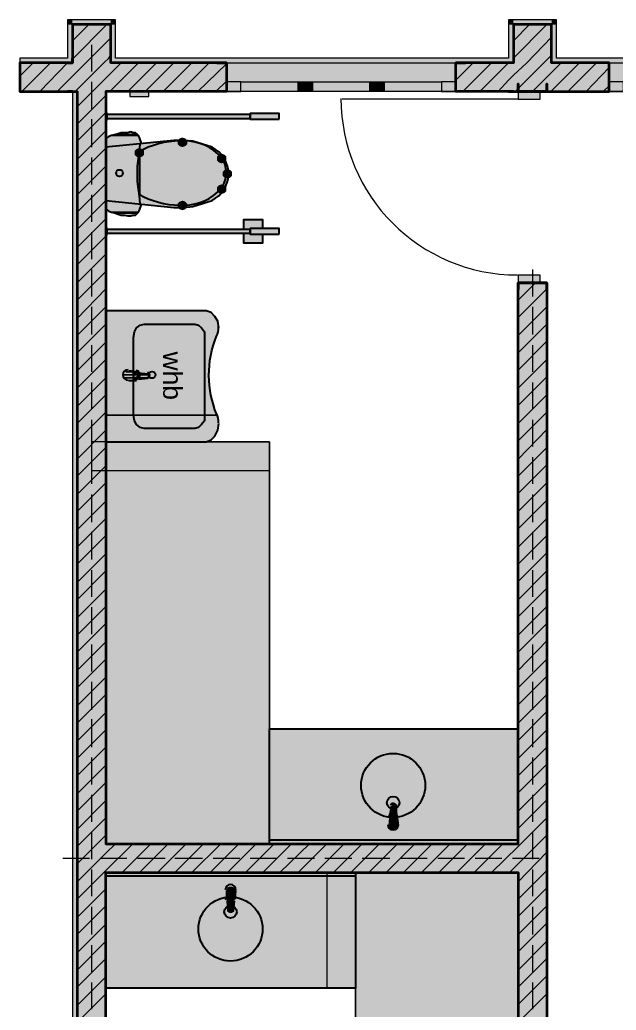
# Model space of a CAD drawing. Header units: inches. Extents: x 4990 to 45771, y 36968 to 49368.
# Drawn here: x 34836 to 37949, y 43228 to 48397 of the extents above; entities that cross this region are included whole.
import ezdxf

# ---------------------------------------------------------------- set-up
doc = ezdxf.new("R2010")
doc.units = ezdxf.units.IN
doc.header["$MEASUREMENT"] = 0
for name, color, linetype, true_color in [('PDF_PDF_Interior$-$Furniture$', 7, 'Continuous', 0xffffff), ('PDF_PDF_Shell - Roof', 7, 'Continuous', 0xbf8080), ('PDF_PDF_Structural - Bearing', 7, 'Continuous', 0xfd8379)]:
    doc.layers.add(name, color=color, linetype=linetype, true_color=true_color)
doc.layers.add('PDF_PDF_Structural - Shear', color=6, linetype='Continuous')
doc.layers.add('PDF_Text', color=1, linetype='Continuous')
doc.styles.add('PDF ArialMT', font='arial.ttf')

msp = doc.modelspace()

# ---------------------------------------------------------------- hatches: boundary and pattern name
at = {"layer": 'PDF_PDF_Interior$-$Furniture$', "true_color": 0x7b6444, "transparency": 33554559}
for points in [[(35684.5, 47782.4), (35669.5, 47777.4), (35659.5, 47767.4), (35659.5, 47747.4), (35669.5, 47737.4), (35684.5, 47732.4), (35699.4, 47737.4), (35709.4, 47747.4), (35709.4, 47767.4), (35699.4, 47777.4)], [(35459.8, 47727.4), (35444.8, 47722.4), (35434.8, 47712.4), (35434.8, 47692.5), (35444.8, 47682.5), (35459.8, 47677.5), (35474.7, 47682.5), (35484.7, 47692.5), (35484.7, 47712.4), (35474.7, 47722.4)], [(35889.2, 47697.5), (35874.2, 47692.5), (35864.2, 47682.5), (35864.2, 47662.5), (35874.2, 47652.5), (35889.2, 47647.5), (35904.2, 47652.5), (35914.1, 47662.5), (35914.1, 47682.5), (35904.2, 47692.5)], [(35919.1, 47617.6), (35904.2, 47612.6), (35894.2, 47602.6), (35894.2, 47582.6), (35904.2, 47572.6), (35919.1, 47567.6), (35934.1, 47572.6), (35944.1, 47582.6), (35944.1, 47602.6), (35934.1, 47612.6)], [(35889.2, 47537.7), (35874.2, 47532.7), (35864.2, 47522.7), (35864.2, 47502.7), (35874.2, 47492.7), (35889.2, 47487.7), (35904.2, 47492.7), (35914.1, 47502.7), (35914.1, 47522.7), (35904.2, 47532.7)], [(35684.5, 47452.8), (35669.5, 47447.8), (35659.5, 47437.8), (35659.5, 47417.8), (35669.5, 47407.9), (35684.5, 47402.9), (35699.4, 47407.9), (35709.4, 47417.8), (35709.4, 47437.8), (35699.4, 47447.8)]]:
    msp.add_hatch(color=37, dxfattribs=at).paths.add_polyline_path(points)

# ---------------------------------------------------------------- linework, layer by layer
at = {"layer": 'PDF_PDF_Interior$-$Furniture$', "color": 37, "lineweight": 25, "true_color": 0x7b6444}
for points in [[(35290, 47912.2), (35285, 47912.2), (35285, 47872.2), (35290, 47872.2)], [(36039, 47882.2), (36039, 47902.2), (35290, 47902.2), (35290, 47882.2)], [(36188.8, 47877.2), (36188.8, 47907.2), (36039, 47907.2), (36039, 47877.2)], [(35300, 47397.9), (35315, 47392.9), (35334.9, 47387.9), (35349.9, 47382.9), (35364.9, 47377.9), (35379.9, 47377.9), (35399.8, 47372.9), (35414.8, 47372.9), (35424.8, 47377.9), (35439.8, 47377.9), (35449.8, 47387.9), (35454.8, 47392.9), (35459.8, 47402.9), (35464.8, 47412.8), (35469.7, 47427.8), (35464.8, 47437.8), (35459.8, 47477.8), (35454.8, 47512.7), (35449.8, 47552.7), (35449.8, 47592.6), (35449.8, 47632.6), (35454.8, 47672.5), (35459.8, 47707.5), (35464.8, 47747.4), (35469.7, 47757.4), (35464.8, 47772.4), (35459.8, 47782.4), (35454.8, 47792.3), (35449.8, 47797.3), (35439.8, 47807.3), (35424.8, 47807.3), (35414.8, 47812.3), (35399.8, 47807.3), (35379.9, 47807.3), (35364.9, 47807.3), (35349.9, 47802.3), (35334.9, 47797.3), (35315, 47792.3), (35300, 47787.3), (35285, 47777.4), (35285, 47407.9)], [(35789.3, 47437.8), (35839.2, 47452.8), (35874.2, 47477.8), (35904.2, 47512.7), (35919.1, 47552.7), (35929.1, 47592.6), (35919.1, 47632.6), (35904.2, 47672.5), (35874.2, 47707.5), (35839.2, 47732.4), (35789.3, 47747.4), (35739.4, 47762.4), (35689.4, 47767.4), (35639.5, 47767.4), (35285, 47732.4), (35285, 47452.8), (35639.5, 47417.8), (35689.4, 47417.8), (35739.4, 47422.8)], [(35290, 47313), (35285, 47313), (35285, 47273), (35290, 47273)], [(36039, 47283), (36039, 47303), (35290, 47303), (35290, 47283)], [(36188.8, 47278), (36188.8, 47308), (36039, 47308), (36039, 47278)], [(35799.3, 46334.3), (35799.3, 46304.3), (35784.3, 46284.4), (35769.3, 46269.4), (35749.4, 46264.4), (35484.7, 46264.4), (35464.8, 46269.4), (35444.8, 46284.4), (35434.8, 46304.3), (35429.8, 46334.3), (35429.8, 46738.8), (35434.8, 46768.7), (35444.8, 46788.7), (35464.8, 46803.7), (35484.7, 46808.7), (35749.4, 46808.7), (35769.3, 46803.7), (35784.3, 46788.7), (35799.3, 46768.7), (35799.3, 46738.8)], [(36138.8, 44097.3), (36138.8, 44696.5), (37437.1, 44696.5), (37437.1, 44097.3)], [(36588.2, 43947.5), (36588.2, 43343.3), (35285, 43343.3), (35285, 43947.5)]]:
    msp.add_lwpolyline(points, close=True, dxfattribs=at)
at = {"layer": 'PDF_PDF_Interior$-$Furniture$', "lineweight": 0}
for points in [[(35454.8, 47792.3), (35315, 47792.3), (35454.8, 47792.3)], [(35449.8, 47797.3), (35334.9, 47797.3), (35449.8, 47797.3)], [(35454.8, 47392.9), (35315, 47392.9), (35454.8, 47392.9)], [(35449.8, 47387.9), (35334.9, 47387.9), (35449.8, 47387.9)], [(35514.7, 46544), (35379.9, 46544), (35514.7, 46544)], [(35514.7, 46529), (35379.9, 46529), (35514.7, 46529)], [(35444.8, 46559), (35389.9, 46559), (35444.8, 46559)], [(35864.2, 46334.3), (35285, 46334.3), (35864.2, 46334.3)]]:
    msp.add_lwpolyline(points, dxfattribs=at)
at = {"layer": 'PDF_PDF_Interior$-$Furniture$', "color": 37, "lineweight": 25, "true_color": 0x7b6444}
for points in [[(35455.4, 47488.1, 0.133108), (35670.3, 47429.7, 0.006738), (35681.4, 47430.1, 0.014144), (35695.9, 47429.7, 0.214333), (35886.5, 47515.7, 0.158198), (35913.1, 47597.9, 0.157903), (35888.1, 47677.9, 0.214307), (35695.9, 47764.3, 0.014191), (35682.7, 47764.1, 0.004435), (35672.6, 47764.2, 0.133083), (35455.4, 47705.9)], [(35863.9, 46337.4, -0.101348), (35823.2, 46541, -0.102051), (35862.3, 46745, 0.112451), (35873.1, 46793.7)], [(35401.3, 46570.8, 0.414157), (35373.8, 46543.4, 0.414157), (35401.3, 46515.9)], [(35443.2, 46521, 0.121003), (35453.4, 46524.5, 0.255154), (35463.7, 46543.4, 0.255154), (35453.3, 46562.3, 0.121003), (35443.2, 46565.7)], [(35441.2, 46530.9, 0.413932), (35453.7, 46543.4, 0.413932), (35441.2, 46555.9)], [(35502.7, 46531, 0.379288), (35513.6, 46543.3, 0.379288), (35502.7, 46555.8)], [(36772.1, 44297.9, -0.378135), (36784.5, 44308.8, -0.377149), (36798, 44297), (36802.9, 44242.1)], [(36806.8, 44238.4, 0.121003), (36803.3, 44248.5, 0.254619), (36784.5, 44258.9, 0.255154), (36765.5, 44248.5, 0.123118), (36762.1, 44238.3)], [(36796.9, 44236.4, 0.413932), (36784.5, 44248.9, 0.414295), (36772, 44236.4)], [(36757, 44196.4, 0.413652), (36784.4, 44169, 0.413904), (36811.9, 44196.4)], [(35963, 43856.9, 0.413904), (35935.6, 43884.3, 0.414102), (35908.1, 43856.9)], [(35916.7, 43804.8, 0.255154), (35935.5, 43794.5, 0.254619), (35954.5, 43804.8)], [(35954.1, 43797.7), (35949.1, 43747.8, -0.377149), (35935.6, 43739.5, -0.379175), (35924.1, 43747.8), (35919.1, 43797.7)], [(35923.1, 43816.9, 0.414295), (35935.6, 43804.4, 0.413932), (35948, 43816.9)]]:
    msp.add_lwpolyline(points, format="xyb", dxfattribs=at)
for points in [[(35459.8, 47702.5), (35459.8, 47592.6), (35459.8, 47482.8)], [(36103.9, 47308), (36103.9, 47352.9), (36004, 47352.9), (36004, 47303)], [(36004, 47283), (36004, 47233.1), (36103.9, 47233.1), (36103.9, 47278)], [(35874.2, 46788.7), (35869.2, 46823.6), (35854.2, 46848.6), (35834.3, 46868.6), (35809.3, 46878.6), (35285, 46878.6), (35285, 46194.5), (35809.3, 46194.5), (35834.3, 46204.5), (35854.2, 46224.4), (35869.2, 46254.4), (35874.2, 46289.4)], [(35444.8, 46559), (35404.8, 46564)], [(35404.8, 46514.1), (35444.8, 46514.1)], [(35444.8, 46549), (35429.8, 46549), (35429.8, 46524), (35444.8, 46524)], [(35454.8, 46554), (35504.7, 46549)], [(35504.7, 46524), (35454.8, 46519.1)], [(36768, 44242.1), (36778, 44297)], [(36768, 44232.1), (36763, 44192.2)], [(36773, 44232.1), (36773, 44217.2), (36802.9, 44217.2), (36802.9, 44232.1)], [(36812.9, 44192.2), (36807.9, 44232.1)], [(36138.8, 44117.3), (37437.1, 44117.3)], [(36588.2, 43927.5), (35285, 43927.5)], [(35914.1, 43852.6), (35914.1, 43807.7)], [(35949.1, 43812.7), (35949.1, 43827.7), (35924.1, 43827.7), (35924.1, 43812.7)], [(35959.1, 43807.7), (35964.1, 43852.6)]]:
    msp.add_lwpolyline(points, dxfattribs=at)
at = {"layer": 'PDF_PDF_Interior$-$Furniture$', "lineweight": 0}
msp.add_lwpolyline([(35864.2, 46334.3), (35864.2, 46334.3), (35864.2, 46334.3)], close=True, dxfattribs=at)
at = {"layer": 'PDF_PDF_Interior$-$Furniture$', "color": 37, "lineweight": 25, "true_color": 0x7b6444}
for centre, radius in [((35356.3, 47597), 17.5), ((35526.1, 46543.4), 17.5), ((36784.4, 44401.2), 167.3), ((36784.4, 44311.3), 32.5), ((35935.6, 43652.1), 167.3), ((35935.6, 43742), 32.5)]:
    msp.add_circle(centre, radius, dxfattribs=at)
for centre, radius, start, end in [((35760.8, 46293.7), 112.3, 359.6485, 25.3125), ((35930.6, 43816.9), 22.5, 184.9387, 213.014), ((35930.6, 43816.9), 22.5, 327.4637, 354.5838)]:
    msp.add_arc(centre, radius, start, end, dxfattribs=at)
at = {"layer": 'PDF_PDF_Interior$-$Furniture$', "transparency": 33554559}
for points in [[(35290, 47872.2), (35285, 47872.2), (35290, 47912.2)], [(35285, 47872.2), (35290, 47912.2), (35285, 47912.2)], [(35290, 47882.2), (35290, 47902.2), (36039, 47882.2)], [(35290, 47902.2), (36039, 47882.2), (36039, 47902.2)], [(36039, 47877.2), (36039, 47907.2), (36188.8, 47877.2)], [(36039, 47907.2), (36188.8, 47877.2), (36188.8, 47907.2)], [(35359.9, 47807.3), (35439.8, 47802.3), (35349.9, 47802.3)], [(35364.9, 47807.3), (35439.8, 47807.3), (35359.9, 47807.3)], [(35439.8, 47807.3), (35359.9, 47807.3), (35439.8, 47802.3)], [(35379.9, 47807.3), (35434.8, 47807.3), (35364.9, 47807.3)], [(35434.8, 47807.3), (35364.9, 47807.3), (35439.8, 47807.3)], [(35389.9, 47807.3), (35429.8, 47807.3), (35379.9, 47807.3)], [(35429.8, 47807.3), (35379.9, 47807.3), (35434.8, 47807.3)], [(35399.8, 47807.3), (35424.8, 47807.3), (35389.9, 47807.3)], [(35424.8, 47807.3), (35389.9, 47807.3), (35429.8, 47807.3)], [(35414.8, 47812.3), (35419.8, 47807.3), (35399.8, 47807.3)], [(35419.8, 47807.3), (35399.8, 47807.3), (35424.8, 47807.3)], [(35290, 47782.4), (35464.8, 47777.4), (35285, 47777.4)], [(35464.8, 47777.4), (35285, 47777.4), (35464.8, 47772.4)], [(35285, 47777.4), (35464.8, 47772.4), (35285, 47772.4)], [(35464.8, 47772.4), (35285, 47772.4), (35469.7, 47757.4)], [(35285, 47772.4), (35469.7, 47757.4), (35285, 47757.4)], [(35469.7, 47757.4), (35285, 47757.4), (35464.8, 47747.4)], [(35285, 47757.4), (35464.8, 47747.4), (35285, 47747.4)], [(35300, 47787.3), (35459.8, 47782.4), (35290, 47782.4)], [(35459.8, 47782.4), (35290, 47782.4), (35464.8, 47777.4)], [(35315, 47792.3), (35459.8, 47787.3), (35300, 47787.3)], [(35459.8, 47787.3), (35300, 47787.3), (35459.8, 47782.4)], [(35334.9, 47797.3), (35454.8, 47792.3), (35315, 47792.3)], [(35315, 47792.3), (35454.8, 47792.3), (35454.8, 47792.3)], [(35454.8, 47792.3), (35315, 47792.3), (35459.8, 47787.3)], [(35349.9, 47802.3), (35449.8, 47797.3), (35334.9, 47797.3)], [(35334.9, 47797.3), (35449.8, 47797.3), (35449.8, 47797.3)], [(35449.8, 47797.3), (35334.9, 47797.3), (35454.8, 47792.3)], [(35439.8, 47802.3), (35349.9, 47802.3), (35449.8, 47797.3)], [(35594.6, 47762.4), (35789.3, 47747.4), (35459.8, 47747.4)], [(35639.5, 47767.4), (35739.4, 47762.4), (35594.6, 47762.4)], [(35739.4, 47762.4), (35594.6, 47762.4), (35789.3, 47747.4)], [(35689.4, 47767.4), (35704.4, 47767.4), (35639.5, 47767.4)], [(35704.4, 47767.4), (35639.5, 47767.4), (35739.4, 47762.4)], [(35459.8, 47747.4), (35829.3, 47732.4), (35285, 47732.4)], [(35464.8, 47747.4), (35285, 47747.4), (35459.8, 47707.5)], [(35285, 47747.4), (35459.8, 47707.5), (35285, 47707.5)], [(35839.2, 47732.4), (35839.2, 47732.4), (35285, 47732.4)], [(35839.2, 47732.4), (35285, 47732.4), (35829.3, 47732.4)], [(35839.2, 47732.4), (35285, 47732.4), (35874.2, 47707.5)], [(35285, 47732.4), (35874.2, 47707.5), (35285, 47707.5)], [(35874.2, 47707.5), (35285, 47707.5), (35904.2, 47672.5)], [(35285, 47707.5), (35904.2, 47672.5), (35285, 47672.5)], [(35459.8, 47707.5), (35285, 47707.5), (35454.8, 47672.5)], [(35285, 47707.5), (35454.8, 47672.5), (35285, 47672.5)], [(35789.3, 47747.4), (35459.8, 47747.4), (35829.3, 47732.4)], [(35904.2, 47672.5), (35285, 47672.5), (35919.1, 47632.6)], [(35285, 47672.5), (35919.1, 47632.6), (35285, 47632.6)], [(35454.8, 47672.5), (35285, 47672.5), (35449.8, 47632.6)], [(35285, 47672.5), (35449.8, 47632.6), (35285, 47632.6)], [(35919.1, 47632.6), (35285, 47632.6), (35929.1, 47592.6)], [(35285, 47632.6), (35929.1, 47592.6), (35285, 47592.6)], [(35449.8, 47632.6), (35285, 47632.6), (35449.8, 47592.6)], [(35285, 47632.6), (35449.8, 47592.6), (35285, 47592.6)], [(35929.1, 47592.6), (35285, 47592.6), (35919.1, 47552.7)], [(35285, 47592.6), (35919.1, 47552.7), (35285, 47552.7)], [(35449.8, 47592.6), (35285, 47592.6), (35449.8, 47552.7)], [(35285, 47592.6), (35449.8, 47552.7), (35285, 47552.7)], [(35919.1, 47552.7), (35285, 47552.7), (35904.2, 47512.7)], [(35285, 47552.7), (35904.2, 47512.7), (35285, 47512.7)], [(35449.8, 47552.7), (35285, 47552.7), (35454.8, 47512.7)], [(35285, 47552.7), (35454.8, 47512.7), (35285, 47512.7)], [(35904.2, 47512.7), (35285, 47512.7), (35874.2, 47477.8)], [(35285, 47512.7), (35874.2, 47477.8), (35285, 47477.8)], [(35454.8, 47512.7), (35285, 47512.7), (35459.8, 47477.8)], [(35285, 47512.7), (35459.8, 47477.8), (35285, 47477.8)], [(35874.2, 47477.8), (35285, 47477.8), (35839.2, 47452.8)], [(35285, 47477.8), (35839.2, 47452.8), (35285, 47452.8)], [(35459.8, 47477.8), (35285, 47477.8), (35464.8, 47437.8)], [(35285, 47477.8), (35464.8, 47437.8), (35285, 47437.8)], [(35829.3, 47452.8), (35829.3, 47452.8), (35285, 47452.8)], [(35829.3, 47452.8), (35285, 47452.8), (35839.2, 47452.8)], [(35829.3, 47452.8), (35285, 47452.8), (35789.3, 47437.8)], [(35285, 47452.8), (35789.3, 47437.8), (35459.8, 47437.8)], [(35464.8, 47437.8), (35285, 47437.8), (35469.7, 47427.8)], [(35285, 47437.8), (35469.7, 47427.8), (35285, 47427.8)], [(35469.7, 47427.8), (35285, 47427.8), (35464.8, 47412.8)], [(35285, 47427.8), (35464.8, 47412.8), (35285, 47412.8)], [(35464.8, 47412.8), (35285, 47412.8), (35464.8, 47407.9)], [(35285, 47412.8), (35464.8, 47407.9), (35285, 47407.9)], [(35464.8, 47407.9), (35285, 47407.9), (35459.8, 47402.9)], [(35285, 47407.9), (35459.8, 47402.9), (35290, 47402.9)], [(35459.8, 47402.9), (35290, 47402.9), (35459.8, 47397.9)], [(35290, 47402.9), (35459.8, 47397.9), (35300, 47397.9)], [(35459.8, 47397.9), (35300, 47397.9), (35454.8, 47392.9)], [(35300, 47397.9), (35454.8, 47392.9), (35315, 47392.9)], [(35315, 47392.9), (35454.8, 47392.9), (35454.8, 47392.9)], [(35454.8, 47392.9), (35315, 47392.9), (35449.8, 47387.9)], [(35315, 47392.9), (35449.8, 47387.9), (35334.9, 47387.9)], [(35789.3, 47437.8), (35459.8, 47437.8), (35739.4, 47422.8)], [(35459.8, 47437.8), (35739.4, 47422.8), (35594.6, 47422.8)], [(35594.6, 47422.8), (35639.5, 47417.8), (35704.4, 47417.8)], [(35594.6, 47422.8), (35739.4, 47422.8), (35704.4, 47417.8)], [(35639.5, 47417.8), (35704.4, 47417.8), (35689.4, 47417.8)], [(35334.9, 47387.9), (35449.8, 47387.9), (35449.8, 47387.9)], [(35449.8, 47387.9), (35334.9, 47387.9), (35439.8, 47382.9)], [(35334.9, 47387.9), (35439.8, 47382.9), (35349.9, 47382.9)], [(35439.8, 47382.9), (35349.9, 47382.9), (35439.8, 47377.9)], [(35349.9, 47382.9), (35439.8, 47377.9), (35359.9, 47377.9)], [(35439.8, 47377.9), (35359.9, 47377.9), (35434.8, 47377.9)], [(35359.9, 47377.9), (35434.8, 47377.9), (35364.9, 47377.9)], [(35434.8, 47377.9), (35364.9, 47377.9), (35429.8, 47377.9)], [(35364.9, 47377.9), (35429.8, 47377.9), (35379.9, 47377.9)], [(35429.8, 47377.9), (35379.9, 47377.9), (35424.8, 47377.9)], [(35379.9, 47377.9), (35424.8, 47377.9), (35389.9, 47377.9)], [(35389.9, 47377.9), (35399.8, 47372.9), (35419.8, 47372.9)], [(35389.9, 47377.9), (35424.8, 47377.9), (35419.8, 47372.9)], [(35399.8, 47372.9), (35419.8, 47372.9), (35414.8, 47372.9)], [(36103.9, 47352.9), (36004, 47352.9), (36103.9, 47308)], [(36004, 47352.9), (36103.9, 47308), (36004, 47308)], [(35290, 47273), (35285, 47273), (35290, 47313)], [(35285, 47273), (35290, 47313), (35285, 47313)], [(35290, 47283), (35290, 47303), (36039, 47283)], [(35290, 47303), (36039, 47283), (36039, 47303)], [(36103.9, 47308), (36004, 47308), (36103.9, 47303)], [(36004, 47308), (36103.9, 47303), (36004, 47303)], [(36103.9, 47303), (36004, 47303), (36103.9, 47283)], [(36004, 47303), (36103.9, 47283), (36004, 47283)], [(36039, 47278), (36039, 47308), (36188.8, 47278)], [(36039, 47308), (36188.8, 47278), (36188.8, 47308)], [(36103.9, 47283), (36004, 47283), (36103.9, 47278)], [(36004, 47283), (36103.9, 47278), (36004, 47278)], [(36103.9, 47278), (36004, 47278), (36103.9, 47233.1)], [(36004, 47278), (36103.9, 47233.1), (36004, 47233.1)], [(35809.3, 46878.6), (35285, 46878.6), (35819.3, 46873.6)], [(35285, 46878.6), (35819.3, 46873.6), (35285, 46873.6)], [(35834.3, 46873.6), (35834.3, 46873.6), (35285, 46873.6)], [(35834.3, 46873.6), (35285, 46873.6), (35819.3, 46873.6)], [(35834.3, 46873.6), (35285, 46873.6), (35844.2, 46863.6)], [(35285, 46873.6), (35844.2, 46863.6), (35285, 46863.6)], [(35844.2, 46863.6), (35285, 46863.6), (35854.2, 46853.6)], [(35285, 46863.6), (35854.2, 46853.6), (35285, 46853.6)], [(35854.2, 46853.6), (35285, 46853.6), (35859.2, 46843.6)], [(35285, 46853.6), (35859.2, 46843.6), (35285, 46843.6)], [(35859.2, 46843.6), (35285, 46843.6), (35869.2, 46828.6)], [(35285, 46843.6), (35869.2, 46828.6), (35285, 46828.6)], [(35869.2, 46828.6), (35285, 46828.6), (35874.2, 46813.7)], [(35285, 46828.6), (35874.2, 46813.7), (35285, 46813.7)], [(35874.2, 46813.7), (35285, 46813.7), (35874.2, 46798.7)], [(35285, 46813.7), (35874.2, 46798.7), (35285, 46798.7)], [(35874.2, 46798.7), (35285, 46798.7), (35874.2, 46783.7)], [(35285, 46798.7), (35874.2, 46783.7), (35285, 46783.7)], [(35874.2, 46783.7), (35285, 46783.7), (35874.2, 46768.7)], [(35285, 46783.7), (35874.2, 46768.7), (35285, 46768.7)], [(35874.2, 46768.7), (35285, 46768.7), (35869.2, 46753.7)], [(35285, 46768.7), (35869.2, 46753.7), (35285, 46753.7)], [(35869.2, 46753.7), (35285, 46753.7), (35864.2, 46738.8)], [(35285, 46753.7), (35864.2, 46738.8), (35285, 46738.8)], [(35864.2, 46738.8), (35285, 46738.8), (35844.2, 46678.8)], [(35285, 46738.8), (35844.2, 46678.8), (35285, 46678.8)], [(35869.2, 46738.8), (35864.2, 46738.8), (35864.2, 46738.8)], [(35844.2, 46678.8), (35285, 46678.8), (35829.3, 46608.9)], [(35285, 46678.8), (35829.3, 46608.9), (35285, 46608.9)], [(35824.3, 46539), (35285, 46539), (35285, 46608.9)], [(35285, 46608.9), (35829.3, 46608.9), (35824.3, 46539)], [(35824.3, 46539), (35824.3, 46539), (35285, 46539)], [(35824.3, 46539), (35285, 46539), (35829.3, 46464.1)], [(35285, 46539), (35829.3, 46464.1), (35285, 46464.1)], [(35384.9, 46554), (35504.7, 46549), (35379.9, 46549)], [(35504.7, 46549), (35379.9, 46549), (35514.7, 46544)], [(35379.9, 46549), (35514.7, 46544), (35379.9, 46544)], [(35379.9, 46544), (35514.7, 46544), (35514.7, 46544)], [(35514.7, 46544), (35379.9, 46544), (35514.7, 46539)], [(35379.9, 46544), (35514.7, 46539), (35379.9, 46539)], [(35514.7, 46539), (35379.9, 46539), (35514.7, 46529)], [(35379.9, 46539), (35514.7, 46529), (35379.9, 46529)], [(35379.9, 46529), (35514.7, 46529), (35514.7, 46529)], [(35514.7, 46529), (35379.9, 46529), (35504.7, 46524)], [(35379.9, 46529), (35504.7, 46524), (35379.9, 46524)], [(35504.7, 46524), (35379.9, 46524), (35454.8, 46519.1)], [(35379.9, 46524), (35454.8, 46519.1), (35384.9, 46519.1)], [(35389.9, 46559), (35454.8, 46554), (35384.9, 46554)], [(35454.8, 46554), (35384.9, 46554), (35504.7, 46549)], [(35454.8, 46519.1), (35384.9, 46519.1), (35444.8, 46519.1)], [(35384.9, 46519.1), (35444.8, 46519.1), (35389.9, 46519.1)], [(35404.8, 46564), (35444.8, 46559), (35389.9, 46559)], [(35389.9, 46559), (35444.8, 46559), (35444.8, 46559)], [(35444.8, 46559), (35389.9, 46559), (35454.8, 46554)], [(35389.9, 46519.1), (35389.9, 46514.1), (35444.8, 46514.1)], [(35389.9, 46519.1), (35444.8, 46519.1), (35444.8, 46514.1)], [(35389.9, 46514.1), (35444.8, 46514.1), (35404.8, 46514.1)], [(35829.3, 46464.1), (35285, 46464.1), (35844.2, 46399.2)], [(35285, 46464.1), (35844.2, 46399.2), (35285, 46399.2)], [(35844.2, 46399.2), (35285, 46399.2), (35864.2, 46334.3)], [(35285, 46399.2), (35864.2, 46334.3), (35285, 46334.3)], [(35285, 46334.3), (35864.2, 46334.3), (35864.2, 46334.3)], [(35864.2, 46334.3), (35285, 46334.3), (35869.2, 46324.3)], [(35285, 46334.3), (35869.2, 46324.3), (35285, 46324.3)], [(35869.2, 46324.3), (35285, 46324.3), (35874.2, 46304.3)], [(35285, 46324.3), (35874.2, 46304.3), (35285, 46304.3)], [(35874.2, 46304.3), (35285, 46304.3), (35874.2, 46289.4)], [(35285, 46304.3), (35874.2, 46289.4), (35285, 46289.4)], [(35874.2, 46289.4), (35285, 46289.4), (35874.2, 46274.4)], [(35285, 46289.4), (35874.2, 46274.4), (35285, 46274.4)], [(35874.2, 46274.4), (35285, 46274.4), (35874.2, 46259.4)], [(35285, 46274.4), (35874.2, 46259.4), (35285, 46259.4)], [(35874.2, 46259.4), (35285, 46259.4), (35869.2, 46244.4)], [(35285, 46259.4), (35869.2, 46244.4), (35285, 46244.4)], [(35869.2, 46244.4), (35285, 46244.4), (35859.2, 46229.4)], [(35285, 46244.4), (35859.2, 46229.4), (35285, 46229.4)], [(35859.2, 46229.4), (35285, 46229.4), (35854.2, 46219.5)], [(35285, 46229.4), (35854.2, 46219.5), (35285, 46219.5)], [(35854.2, 46219.5), (35285, 46219.5), (35844.2, 46209.5)], [(35285, 46219.5), (35844.2, 46209.5), (35285, 46209.5)], [(35844.2, 46209.5), (35285, 46209.5), (35834.3, 46204.5)], [(35285, 46209.5), (35834.3, 46204.5), (35285, 46204.5)], [(35834.3, 46204.5), (35285, 46204.5), (35819.3, 46199.5)], [(35285, 46204.5), (35819.3, 46199.5), (35285, 46199.5)], [(35819.3, 46199.5), (35285, 46199.5), (35809.3, 46194.5)], [(35285, 46199.5), (35809.3, 46194.5), (35285, 46194.5)], [(36138.8, 44696.5), (37437.1, 44696.5), (36138.8, 44097.3)], [(37437.1, 44696.5), (36138.8, 44097.3), (37437.1, 44097.3)], [(36778, 44297), (36802.9, 44242.1), (36768, 44242.1)], [(36788, 44307), (36793, 44302), (36778, 44302)], [(36793, 44302), (36778, 44302), (36798, 44297)], [(36778, 44302), (36798, 44297), (36778, 44297)], [(36798, 44297), (36778, 44297), (36802.9, 44242.1)], [(36802.9, 44242.1), (36768, 44242.1), (36807.9, 44232.1)], [(36768, 44242.1), (36807.9, 44232.1), (36768, 44232.1)], [(36768, 44232.1), (36812.9, 44192.2), (36763, 44192.2)], [(36812.9, 44192.2), (36763, 44192.2), (36807.9, 44177.2)], [(36763, 44192.2), (36807.9, 44177.2), (36768, 44177.2)], [(36807.9, 44232.1), (36768, 44232.1), (36812.9, 44192.2)], [(36807.9, 44177.2), (36768, 44177.2), (36793, 44167.2)], [(36768, 44177.2), (36793, 44167.2), (36778, 44167.2)], [(36588.2, 43343.3), (35285, 43343.3), (36588.2, 43947.5)], [(35285, 43343.3), (36588.2, 43947.5), (35285, 43947.5)], [(35919.1, 43867.6), (35964.1, 43852.6), (35914.1, 43852.6)], [(35964.1, 43852.6), (35914.1, 43852.6), (35959.1, 43807.7)], [(35914.1, 43852.6), (35959.1, 43807.7), (35914.1, 43807.7)], [(35929.1, 43872.6), (35959.1, 43867.6), (35919.1, 43867.6)], [(35959.1, 43867.6), (35919.1, 43867.6), (35964.1, 43852.6)], [(35944.1, 43872.6), (35929.1, 43872.6), (35959.1, 43867.6)], [(35959.1, 43807.7), (35914.1, 43807.7), (35954.1, 43797.7)], [(35914.1, 43807.7), (35954.1, 43797.7), (35919.1, 43797.7)], [(35954.1, 43797.7), (35919.1, 43797.7), (35949.1, 43747.8)], [(35919.1, 43797.7), (35949.1, 43747.8), (35924.1, 43747.8)], [(35924.1, 43747.8), (35929.1, 43737.8), (35944.1, 43737.8)], [(35924.1, 43747.8), (35949.1, 43747.8), (35944.1, 43737.8)], [(35929.1, 43737.8), (35944.1, 43737.8), (35939.1, 43737.8)]]:
    msp.add_solid(points, dxfattribs=at)
at = {"layer": 'PDF_PDF_Shell - Roof', "color": 7, "lineweight": 13}
for points in [[(35285, 46194.5), (36138.8, 46194.5), (36138.8, 44097.3), (35285, 44097.3)], [(37437.1, 44097.3), (36138.8, 44097.3), (36138.8, 44696.5), (37437.1, 44696.5)], [(35285, 43947.5), (36588.2, 43947.5), (36588.2, 43343.3), (35285, 43343.3)], [(37437.1, 41845.3), (36588.2, 41845.3), (36588.2, 43947.5), (37437.1, 43947.5)]]:
    msp.add_lwpolyline(points, close=True, dxfattribs=at)
at = {"layer": 'PDF_PDF_Structural - Bearing', "color": 251, "lineweight": 20, "true_color": 0x696969}
for points in [[(41391.8, 48196.8), (39639.1, 48196.8), (39639.1, 48396.5), (39614.2, 48396.5), (39389.5, 48396.5), (39389.5, 48371.6), (39389.5, 48196.8), (37636.8, 48196.8), (37636.8, 48396.5), (37611.9, 48396.5), (37387.2, 48396.5), (37387.2, 48371.6), (37387.2, 48196.8), (35334.9, 48196.8), (35334.9, 48371.6), (35334.9, 48396.5), (35085.3, 48396.5), (35085.3, 48371.6), (35085.3, 48196.8), (34835.6, 48196.8), (34835.6, 48171.8), (35085.3, 48171.8)], [(35110.2, 48196.8), (35110.2, 48371.6), (35310, 48371.6), (35310, 48196.8)], [(37412.1, 48171.8), (37412.1, 48371.6), (37611.9, 48371.6), (37611.9, 48196.8), (37611.9, 48171.8), (39389.5, 48171.8), (39414.4, 48171.8), (39414.4, 48371.6), (39614.2, 48371.6), (39614.2, 48196.8)], [(35310, 48171.8), (37387.2, 48171.8)], [(35110.2, 48022), (35085.3, 48022)], [(35135.2, 44347), (35135.2, 48022), (35110.2, 48022), (35110.2, 44347)], [(37412.1, 48022), (37387.2, 48022)], [(35110.2, 44996.1), (35110.2, 41021.5), (35135.2, 41021.5), (35135.2, 44996.1)]]:
    msp.add_lwpolyline(points, dxfattribs=at)
at = {"layer": 'PDF_PDF_Structural - Bearing', "color": 7, "lineweight": 35}
for points in [[(35914.1, 48171.8), (35310, 48171.8), (35310, 48196.8), (35310, 48371.6), (35110.2, 48371.6), (35110.2, 48196.8), (35110.2, 48171.8), (35110.2, 48196.8)], [(37911.5, 48171.8), (37611.9, 48171.8), (37611.9, 48371.6), (37412.1, 48371.6), (37412.1, 48171.8), (37387.2, 48171.8), (37112.5, 48171.8)], [(35085.3, 48171.8), (35110.2, 48171.8), (35085.3, 48171.8), (34835.6, 48171.8), (34835.6, 48022), (35085.3, 48022), (35110.2, 48022), (35085.3, 48022)], [(35864.2, 48171.8), (35914.1, 48171.8), (35914.1, 48072), (35914.1, 48022), (35285, 48022), (35285, 44097.3), (37437.1, 44097.3), (37437.1, 47023.4), (37551.9, 47023.4), (37437.1, 47023.4), (37437.1, 46988.4)], [(35310, 48171.8), (35310, 48196.8)], [(37412.1, 48022), (37387.2, 48022), (37112.5, 48022), (37112.5, 48072), (37112.5, 48171.8), (37162.5, 48171.8)], [(37412.1, 48171.8), (37387.2, 48171.8)], [(37586.9, 48022), (37911.5, 48022), (37911.5, 48072), (37911.5, 48171.8), (37861.5, 48171.8)], [(35110.2, 48022), (35135.2, 48022), (35135.2, 41021.5), (35135.2, 41056.4), (35135.2, 41021.5), (35135.2, 41056.4)], [(37387.2, 48022), (37412.1, 48022), (37437.1, 48022)], [(37437.1, 48062), (37437.1, 48022), (37437.1, 48062), (37437.1, 48022), (37551.9, 48022), (37586.9, 48022), (37551.9, 48022), (37437.1, 48022), (37551.9, 48022), (37586.9, 48022), (37586.9, 48062), (37586.9, 48022), (37586.9, 48062)], [(37437.1, 47023.4), (37437.1, 46988.4), (37437.1, 47023.4), (37551.9, 47023.4), (37586.9, 47023.4), (37586.9, 46988.4)], [(37586.9, 47023.4), (37586.9, 46988.4), (37586.9, 47023.4), (37551.9, 47023.4), (37586.9, 47023.4), (37586.9, 40017.8), (37911.5, 40017.8), (37911.5, 39967.9), (37911.5, 39868), (37861.5, 39868)], [(35285, 41021.5), (35170.1, 41021.5), (35285, 41021.5), (35285, 43947.5), (37437.1, 43947.5), (37437.1, 40017.8), (37112.5, 40017.8), (37112.5, 39967.9), (37112.5, 39868), (37162.5, 39868)]]:
    msp.add_lwpolyline(points, dxfattribs=at)
at = {"layer": 'PDF_PDF_Structural - Bearing', "lineweight": 9}
for points in [[(35110.2, 48196.8), (35115.2, 48196.8), (35290, 48371.6)], [(35195.1, 48371.6), (35110.2, 48286.7)], [(37412.1, 48196.8), (37586.9, 48371.6)], [(37412.1, 48286.7), (37497, 48371.6)], [(35030.3, 48022), (35085.3, 48077), (35110.2, 48101.9), (35180.1, 48171.8), (35205.1, 48196.8), (35310, 48301.7)], [(37332.2, 48022), (37387.2, 48081.9), (37412.1, 48106.9), (37482, 48171.8), (37611.9, 48306.6)], [(34835.6, 48101.9), (34905.5, 48171.8)], [(34845.6, 48022), (34995.4, 48171.8)], [(34940.5, 48022), (35085.3, 48171.8), (35090.3, 48171.8)], [(35125.2, 48022), (35275, 48171.8), (35300, 48196.8), (35310, 48211.8)], [(35135.2, 47942.1), (35215.1, 48022), (35364.9, 48171.8)], [(35305, 48022), (35454.8, 48171.8)], [(35399.8, 48022), (35549.6, 48171.8)], [(35489.7, 48022), (35639.5, 48171.8)], [(35584.6, 48022), (35734.4, 48171.8)], [(35674.5, 48022), (35824.3, 48171.8)], [(35764.3, 48022), (35914.1, 48166.8)], [(37112.5, 48081.9), (37202.4, 48171.8)], [(37147.5, 48022), (37297.3, 48171.8)], [(37237.4, 48022), (37387.2, 48171.8)], [(37422.1, 48022), (37571.9, 48171.8), (37611.9, 48211.8)], [(37512, 48022), (37661.8, 48171.8)], [(37606.9, 48022), (37756.7, 48171.8)], [(37696.7, 48022), (37846.5, 48171.8)], [(37791.6, 48022), (37911.5, 48146.9)], [(35859.2, 48022), (35914.1, 48077)], [(37881.5, 48022), (37911.5, 48052)], [(35135.2, 47852.3), (35285, 48002.1)], [(35135.2, 47762.4), (35285, 47912.2)], [(35135.2, 47667.5), (35285, 47817.3)], [(35135.2, 47577.6), (35285, 47727.4)], [(35135.2, 47482.8), (35285, 47632.6)], [(35135.2, 47392.9), (35285, 47542.7)], [(35135.2, 47303), (35285, 47452.8)], [(35135.2, 47208.1), (35285, 47357.9)], [(35135.2, 47118.2), (35285, 47268)], [(35135.2, 47023.4), (35285, 47173.2)], [(35135.2, 46933.5), (35285, 47083.3)], [(35135.2, 46838.6), (35285, 46993.4)], [(37527, 47023.4), (37437.1, 46933.5)], [(37586.9, 46993.4), (37437.1, 46843.6)], [(35135.2, 46748.7), (35285, 46898.5)], [(37586.9, 46898.5), (37437.1, 46748.7)], [(35135.2, 46658.9), (35285, 46808.7)], [(37586.9, 46808.7), (37437.1, 46658.9)], [(35135.2, 46564), (35285, 46713.8)], [(37586.9, 46718.8), (37437.1, 46569)], [(35135.2, 46474.1), (35285, 46623.9)], [(37586.9, 46623.9), (37437.1, 46474.1)], [(35135.2, 46379.2), (35285, 46529)], [(37586.9, 46534), (37437.1, 46384.2)], [(35135.2, 46289.4), (35285, 46439.2)], [(37586.9, 46439.2), (37437.1, 46289.4)], [(35135.2, 46199.5), (35285, 46349.3)], [(37586.9, 46349.3), (37437.1, 46199.5)], [(35135.2, 46104.6), (35285, 46254.4)], [(37586.9, 46259.4), (37437.1, 46104.6)], [(35135.2, 46014.7), (35285, 46164.5)], [(37586.9, 46164.5), (37437.1, 46014.7)], [(35135.2, 45919.9), (35285, 46069.7)], [(37586.9, 46074.7), (37437.1, 45924.9)], [(35135.2, 45830), (35285, 45979.8)], [(37586.9, 45979.8), (37437.1, 45830)], [(35135.2, 45735.1), (35285, 45884.9)], [(37586.9, 45889.9), (37437.1, 45740.1)], [(35135.2, 45645.2), (35285, 45795)], [(37586.9, 45795), (37437.1, 45645.2)], [(35135.2, 45555.4), (35285, 45705.1)], [(37586.9, 45705.1), (37437.1, 45555.4)], [(35135.2, 45460.5), (35285, 45610.3)], [(37586.9, 45615.3), (37437.1, 45465.5)], [(35135.2, 45370.6), (35285, 45520.4)], [(37586.9, 45520.4), (37437.1, 45370.6)], [(37586.9, 45430.5), (37437.1, 45280.7)], [(35135.2, 45275.7), (35285, 45425.5)], [(35135.2, 45185.8), (35285, 45335.6)], [(37586.9, 45335.6), (37437.1, 45185.8)], [(35135.2, 45096), (35285, 45245.8)], [(37586.9, 45245.8), (37437.1, 45096)], [(35135.2, 45001.1), (35285, 45150.9)], [(37586.9, 45155.9), (37437.1, 45001.1)], [(35135.2, 44911.2), (35285, 45061)], [(37586.9, 45061), (37437.1, 44911.2)], [(35135.2, 44816.3), (35285, 44966.1)], [(37586.9, 44971.1), (37437.1, 44821.3)], [(35135.2, 44726.5), (35285, 44876.3)], [(37586.9, 44876.3), (37437.1, 44726.5)], [(35135.2, 44631.6), (35285, 44781.4)], [(37586.9, 44786.4), (37437.1, 44636.6)], [(35135.2, 44541.7), (35285, 44691.5)], [(37586.9, 44691.5), (37437.1, 44541.7)], [(35135.2, 44451.8), (35285, 44601.6)], [(37586.9, 44601.6), (37437.1, 44451.8)], [(35135.2, 44357), (35285, 44506.8)], [(37586.9, 44511.8), (37437.1, 44362)], [(35135.2, 44267.1), (35285, 44416.9)], [(37586.9, 44416.9), (37437.1, 44267.1)], [(35135.2, 44172.2), (35285, 44322)], [(37586.9, 44327), (37437.1, 44177.2)], [(35135.2, 44082.3), (35285, 44232.1)], [(37586.9, 44232.1), (37437.1, 44082.3), (37297.3, 43947.5)], [(35135.2, 43992.5), (35285, 44142.3)], [(37586.9, 44142.3), (37437.1, 43992.5), (37392.2, 43947.5)], [(35135.2, 43807.7), (35285, 43957.5), (35424.8, 44097.3)], [(35135.2, 43897.6), (35285, 44047.4), (35334.9, 44097.3)], [(35369.9, 43947.5), (35519.7, 44097.3)], [(35459.8, 43947.5), (35609.6, 44097.3)], [(35554.6, 43947.5), (35704.4, 44097.3)], [(35644.5, 43947.5), (35794.3, 44097.3)], [(35734.4, 43947.5), (35884.2, 44097.3)], [(35829.3, 43947.5), (35979.1, 44097.3)], [(35919.1, 43947.5), (36068.9, 44097.3)], [(36014, 43947.5), (36163.8, 44097.3)], [(36103.9, 43947.5), (36253.7, 44097.3)], [(36193.8, 43947.5), (36348.6, 44097.3)], [(36288.6, 43947.5), (36438.4, 44097.3)], [(36378.5, 43947.5), (36528.3, 44097.3)], [(36473.4, 43947.5), (36623.2, 44097.3)], [(36563.3, 43947.5), (36713.1, 44097.3)], [(36658.1, 43947.5), (36807.9, 44097.3)], [(36748, 43947.5), (36897.8, 44097.3)], [(36837.9, 43947.5), (36987.7, 44097.3)], [(36932.8, 43947.5), (37082.6, 44097.3)], [(37022.7, 43947.5), (37172.5, 44097.3)], [(37117.5, 43947.5), (37267.3, 44097.3)], [(37207.4, 43947.5), (37357.2, 44097.3)], [(37586.9, 44052.4), (37437.1, 43897.6)], [(37586.9, 43957.5), (37437.1, 43807.7)], [(35135.2, 43712.8), (35285, 43862.6)], [(37586.9, 43867.6), (37437.1, 43717.8)], [(35135.2, 43623), (35285, 43772.8)], [(37586.9, 43772.8), (37437.1, 43623)], [(35135.2, 43528.1), (35285, 43677.9)], [(37586.9, 43682.9), (37437.1, 43533.1)], [(35135.2, 43438.2), (35285, 43588)], [(37586.9, 43588), (37437.1, 43438.2)], [(35135.2, 43348.3), (35285, 43498.1)], [(37586.9, 43498.1), (37437.1, 43348.3)], [(35135.2, 43253.5), (35285, 43403.2)], [(37586.9, 43408.2), (37437.1, 43258.4)], [(35135.2, 43163.6), (35285, 43313.4)], [(37586.9, 43313.4), (37437.1, 43163.6)]]:
    msp.add_lwpolyline(points, dxfattribs=at)
at = {"layer": 'PDF_PDF_Structural - Bearing', "color": 7, "lineweight": 13}
for points in [[(35914.1, 48171.8), (35864.2, 48171.8)], [(36288.6, 48022), (35989, 48022), (35989, 48072), (35914.1, 48072), (35914.1, 48171.8), (37112.5, 48171.8), (37112.5, 48072), (37037.6, 48072), (37037.6, 48022), (37112.5, 48022), (37112.5, 48072), (37112.5, 48022), (35914.1, 48022), (35989, 48022)], [(37112.5, 48171.8), (37162.5, 48171.8)], [(37911.5, 48171.8), (37861.5, 48171.8)], [(38286, 48022), (37986.4, 48022), (37986.4, 48072), (37911.5, 48072), (37911.5, 48171.8), (39114.8, 48171.8), (39114.8, 48072), (39039.9, 48072), (39039.9, 48022), (39114.8, 48022), (39114.8, 48072), (39114.8, 48022), (37911.5, 48022), (37986.4, 48022)], [(35914.1, 48022), (35914.1, 48072), (35914.1, 48022)], [(35989, 48072), (36288.6, 48072)], [(36363.5, 48072), (36663.1, 48072)], [(36738, 48072), (37037.6, 48072)], [(37911.5, 48022), (37911.5, 48072), (37911.5, 48022)], [(36663.1, 48022), (36363.5, 48022)], [(37037.6, 48022), (36738, 48022)]]:
    msp.add_lwpolyline(points, dxfattribs=at)
for points in [[(36338.6, 48022), (36288.6, 48022), (36288.6, 48072), (36338.6, 48072), (36363.5, 48072), (36363.5, 48022)], [(36688.1, 48022), (36663.1, 48022), (36663.1, 48072), (36688.1, 48072), (36738, 48072), (36738, 48022)]]:
    msp.add_lwpolyline(points, close=True, dxfattribs=at)
at = {"layer": 'PDF_PDF_Structural - Bearing', "color": 251, "lineweight": 20, "true_color": 0x696969}
for points in [[(35409.8, 47997.1), (35509.7, 47997.1), (35509.7, 48022), (35409.8, 48022)], [(36138.8, 46194.5), (35210.1, 46194.5), (35210.1, 46044.7), (36138.8, 46044.7)], [(36588.2, 43343.3), (36588.2, 43947.5), (36438.4, 43947.5), (36438.4, 43343.3)]]:
    msp.add_lwpolyline(points, close=True, dxfattribs=at)
at = {"layer": 'PDF_PDF_Structural - Bearing', "color": 30, "lineweight": 20, "true_color": 0xff6600}
for points in [[(37437.1, 48022), (37437.1, 47982.1), (37551.9, 47982.1), (37551.9, 48022)], [(37551.9, 47023.4), (37551.9, 47063.3), (37437.1, 47063.3), (37437.1, 47023.4)]]:
    msp.add_lwpolyline(points, close=True, dxfattribs=at)
msp.add_lwpolyline([(37437.1, 47982.1), (36518.3, 47982.1)], dxfattribs=at)
at = {"layer": 'PDF_PDF_Structural - Bearing', "color": 123, "lineweight": 20, "true_color": 0x70cdbd}
for points in [[(36138.8, 46194.5), (35285, 46194.5), (35285, 44097.3), (36138.8, 44097.3)], [(36588.2, 41845.3), (37437.1, 41845.3), (37437.1, 43947.5), (36588.2, 43947.5)]]:
    msp.add_lwpolyline(points, close=True, dxfattribs=at)
at = {"layer": 'PDF_PDF_Structural - Bearing', "color": 30, "lineweight": 20, "true_color": 0xff6600}
msp.add_arc((37433.6, 47986.5), 921.3, 180, 270, dxfattribs=at)
at = {"layer": 'PDF_PDF_Structural - Bearing', "color": 7, "true_color": 0xffffff, "transparency": 33554559}
for points in [[(35085.3, 48396.5), (35110.2, 48396.5), (35110.2, 48371.6)], [(35085.3, 48371.6), (35085.3, 48396.5), (35110.2, 48371.6)], [(35310, 48396.5), (35110.2, 48396.5), (35310, 48371.6)], [(35110.2, 48396.5), (35310, 48371.6), (35110.2, 48371.6)], [(35310, 48396.5), (35334.9, 48396.5), (35310, 48371.6)], [(35310, 48371.6), (35334.9, 48396.5), (35334.9, 48371.6)], [(37387.2, 48396.5), (37412.1, 48396.5), (37412.1, 48371.6)], [(37387.2, 48371.6), (37387.2, 48396.5), (37412.1, 48371.6)], [(37611.9, 48396.5), (37412.1, 48396.5), (37611.9, 48371.6)], [(37412.1, 48396.5), (37611.9, 48371.6), (37412.1, 48371.6)], [(37611.9, 48371.6), (37636.8, 48396.5), (37636.8, 48371.6)], [(37611.9, 48396.5), (37636.8, 48396.5), (37611.9, 48371.6)], [(35085.3, 48371.6), (35085.3, 48196.8), (35110.2, 48371.6)], [(35085.3, 48196.8), (35110.2, 48371.6), (35110.2, 48196.8)], [(35110.2, 48196.8), (35310, 48196.8), (35110.2, 48371.6)], [(35310, 48196.8), (35110.2, 48371.6), (35310, 48371.6)], [(35310, 48371.6), (35310, 48196.8), (35334.9, 48371.6)], [(35310, 48196.8), (35334.9, 48371.6), (35334.9, 48196.8)], [(37387.2, 48371.6), (37387.2, 48171.8), (37412.1, 48371.6)], [(37387.2, 48171.8), (37412.1, 48371.6), (37412.1, 48171.8)], [(37412.1, 48371.6), (37412.1, 48171.8), (37611.9, 48371.6)], [(37412.1, 48171.8), (37611.9, 48371.6), (37611.9, 48171.8)], [(37611.9, 48371.6), (37611.9, 48196.8), (37636.8, 48371.6)], [(37611.9, 48196.8), (37636.8, 48371.6), (37636.8, 48196.8)], [(35110.2, 48196.8), (34835.6, 48196.8), (35110.2, 48171.8)], [(34835.6, 48196.8), (35110.2, 48171.8), (34835.6, 48171.8)], [(34835.6, 48022), (35085.3, 48022), (34835.6, 48171.8)], [(35085.3, 48022), (34835.6, 48171.8), (35085.3, 48171.8)], [(35085.3, 48171.8), (35085.3, 48022), (35110.2, 48171.8)], [(35085.3, 48022), (35110.2, 48171.8), (35110.2, 48022)], [(35310, 48196.8), (35110.2, 48196.8), (35310, 48171.8)], [(35110.2, 48196.8), (35310, 48171.8), (35110.2, 48171.8)], [(35110.2, 48022), (35914.1, 48022), (35110.2, 48171.8)], [(35914.1, 48022), (35110.2, 48171.8), (35914.1, 48171.8)], [(35310, 48171.8), (37387.2, 48171.8), (35310, 48196.8)], [(37387.2, 48171.8), (35310, 48196.8), (37387.2, 48196.8)], [(37112.5, 48171.8), (35914.1, 48171.8), (37112.5, 48022)], [(35914.1, 48171.8), (37112.5, 48022), (35914.1, 48022)], [(37112.5, 48171.8), (37112.5, 48022), (37387.2, 48171.8)], [(37112.5, 48022), (37387.2, 48171.8), (37387.2, 48022)], [(37387.2, 48171.8), (37387.2, 48022), (37412.1, 48171.8)], [(37387.2, 48022), (37412.1, 48171.8), (37412.1, 48022)], [(37412.1, 48171.8), (37412.1, 48022), (37911.5, 48171.8)], [(37412.1, 48022), (37911.5, 48171.8), (37911.5, 48022)], [(39389.5, 48196.8), (37611.9, 48196.8), (39389.5, 48171.8)], [(37611.9, 48196.8), (39389.5, 48171.8), (37611.9, 48171.8)], [(39114.8, 48171.8), (37911.5, 48171.8), (39114.8, 48022)], [(37911.5, 48171.8), (39114.8, 48022), (37911.5, 48022)], [(35914.1, 48072), (35989, 48072), (35914.1, 48022)], [(35989, 48072), (35914.1, 48022), (35989, 48022)], [(35989, 48072), (36288.6, 48072), (35989, 48022)], [(36288.6, 48072), (35989, 48022), (36288.6, 48022)], [(36338.6, 48022), (36288.6, 48022), (36338.6, 48072)], [(36288.6, 48022), (36338.6, 48072), (36288.6, 48072)], [(36338.6, 48072), (36363.5, 48072), (36338.6, 48022)], [(36363.5, 48072), (36338.6, 48022), (36363.5, 48022)], [(36363.5, 48072), (36663.1, 48072), (36363.5, 48022)], [(36663.1, 48072), (36363.5, 48022), (36663.1, 48022)], [(36688.1, 48022), (36663.1, 48022), (36688.1, 48072)], [(36663.1, 48022), (36688.1, 48072), (36663.1, 48072)], [(36688.1, 48072), (36738, 48072), (36688.1, 48022)], [(36738, 48072), (36688.1, 48022), (36738, 48022)], [(36738, 48072), (37037.6, 48072), (36738, 48022)], [(37037.6, 48072), (36738, 48022), (37037.6, 48022)], [(37112.5, 48022), (37037.6, 48022), (37112.5, 48072)], [(37037.6, 48022), (37112.5, 48072), (37037.6, 48072)], [(37911.5, 48072), (37986.4, 48072), (37911.5, 48022)], [(37986.4, 48072), (37911.5, 48022), (37986.4, 48022)], [(35110.2, 48022), (35110.2, 44347), (35135.2, 48022)], [(35110.2, 44347), (35135.2, 48022), (35135.2, 44347)], [(35135.2, 48022), (35135.2, 41021.5), (35285, 48022)], [(35135.2, 41021.5), (35285, 48022), (35285, 41021.5)], [(35409.8, 47997.1), (35509.7, 47997.1), (35409.8, 48022)], [(35509.7, 47997.1), (35409.8, 48022), (35509.7, 48022)], [(37437.1, 48022), (37551.9, 48022), (37437.1, 47982.1)], [(37551.9, 48022), (37437.1, 47982.1), (37551.9, 47982.1)], [(37551.9, 47023.4), (37437.1, 47023.4), (37551.9, 47063.3)], [(37437.1, 47023.4), (37551.9, 47063.3), (37437.1, 47063.3)], [(37437.1, 40017.8), (37586.9, 40017.8), (37437.1, 47023.4)], [(37586.9, 40017.8), (37437.1, 47023.4), (37586.9, 47023.4)], [(36138.8, 46194.5), (35210.1, 46194.5), (36138.8, 46044.7)], [(35210.1, 46194.5), (36138.8, 46044.7), (35210.1, 46044.7)], [(36138.8, 46194.5), (35285, 46194.5), (36138.8, 44097.3)], [(35285, 46194.5), (36138.8, 44097.3), (35285, 44097.3)], [(35110.2, 44996.1), (35110.2, 41021.5), (35135.2, 44996.1)], [(35110.2, 41021.5), (35135.2, 44996.1), (35135.2, 41021.5)], [(37437.1, 44097.3), (35285, 44097.3), (37437.1, 43947.5)], [(35285, 44097.3), (37437.1, 43947.5), (35285, 43947.5)], [(36588.2, 43343.3), (36588.2, 43947.5), (36438.4, 43343.3)], [(36588.2, 43947.5), (36438.4, 43343.3), (36438.4, 43947.5)], [(36588.2, 41845.3), (37437.1, 41845.3), (36588.2, 43947.5)], [(37437.1, 41845.3), (36588.2, 43947.5), (37437.1, 43947.5)]]:
    msp.add_solid(points, dxfattribs=at)
at = {"layer": 'PDF_PDF_Structural - Shear', "lineweight": 13}
for points in [[(35210.1, 48266.7), (35210.1, 48126.9)], [(35210.1, 48072), (35210.1, 47932.1)], [(35210.1, 47877.2), (35210.1, 47732.4)], [(35210.1, 47677.5), (35210.1, 47537.7)], [(35210.1, 47482.8), (35210.1, 47342.9)], [(35210.1, 47288), (35210.1, 47148.2)], [(35210.1, 47093.3), (35210.1, 46953.5)], [(37512, 47093.3), (37512, 46953.5)], [(35210.1, 46898.5), (35210.1, 46753.7)], [(37512, 46898.5), (37512, 46753.7)], [(35210.1, 46698.8), (35210.1, 46559)], [(37512, 46698.8), (37512, 46559)], [(35210.1, 46504.1), (35210.1, 46364.3)], [(37512, 46504.1), (37512, 46364.3)], [(35210.1, 46309.3), (35210.1, 46169.5)], [(37512, 46309.3), (37512, 46169.5)], [(35210.1, 46114.6), (35210.1, 45974.8)], [(37512, 46114.6), (37512, 45974.8)], [(35210.1, 45919.9), (35210.1, 45775.1)], [(37512, 45919.9), (37512, 45775.1)], [(35210.1, 45725.1), (35210.1, 45580.3)], [(37512, 45725.1), (37512, 45580.3)], [(35210.1, 45525.4), (35210.1, 45385.6)], [(37512, 45525.4), (37512, 45385.6)], [(35210.1, 45330.7), (35210.1, 45190.8)], [(37512, 45330.7), (37512, 45190.8)], [(35210.1, 45135.9), (35210.1, 44996.1)], [(37512, 45135.9), (37512, 44996.1)], [(35210.1, 44941.2), (35210.1, 44796.4)], [(37512, 44941.2), (37512, 44796.4)], [(35210.1, 44746.4), (35210.1, 44601.6)], [(37512, 44746.4), (37512, 44601.6)], [(35210.1, 44546.7), (35210.1, 44406.9)], [(37512, 44546.7), (37512, 44406.9)], [(35210.1, 44352), (35210.1, 44212.2)], [(37512, 44352), (37512, 44212.2)], [(35210.1, 44157.2), (35210.1, 44017.4)], [(37512, 44157.2), (37512, 44017.4)], [(35060.3, 44022.4), (35200.1, 44022.4)], [(35255, 44022.4), (35394.8, 44022.4)], [(35449.8, 44022.4), (35594.6, 44022.4)], [(35644.5, 44022.4), (35789.3, 44022.4)], [(35844.2, 44022.4), (35984.1, 44022.4)], [(36039, 44022.4), (36178.8, 44022.4)], [(36233.7, 44022.4), (36373.5, 44022.4)], [(36428.5, 44022.4), (36568.3, 44022.4)], [(36623.2, 44022.4), (36768, 44022.4)], [(36822.9, 44022.4), (36962.7, 44022.4)], [(37017.7, 44022.4), (37157.5, 44022.4)], [(37212.4, 44022.4), (37352.2, 44022.4)], [(37407.1, 44022.4), (37546.9, 44022.4)], [(35210.1, 43962.5), (35210.1, 43822.7)], [(37512, 43962.5), (37512, 43822.7)], [(35210.1, 43767.8), (35210.1, 43623)], [(37512, 43767.8), (37512, 43623)], [(35210.1, 43568), (35210.1, 43428.2)], [(37512, 43568), (37512, 43428.2)], [(35210.1, 43373.3), (35210.1, 43233.5)], [(37512, 43373.3), (37512, 43233.5)]]:
    msp.add_lwpolyline(points, dxfattribs=at)

# ---------------------------------------------------------------- texts
at = {"layer": 'PDF_Text', "color": 7, "insert": (35632.6, 46665.7), "char_height": 98.79, "attachment_point": 4, "rotation": 270, "style": 'PDF ArialMT'}
msp.add_mtext('whb', dxfattribs=at)

doc.saveas('drawing.dxf')
